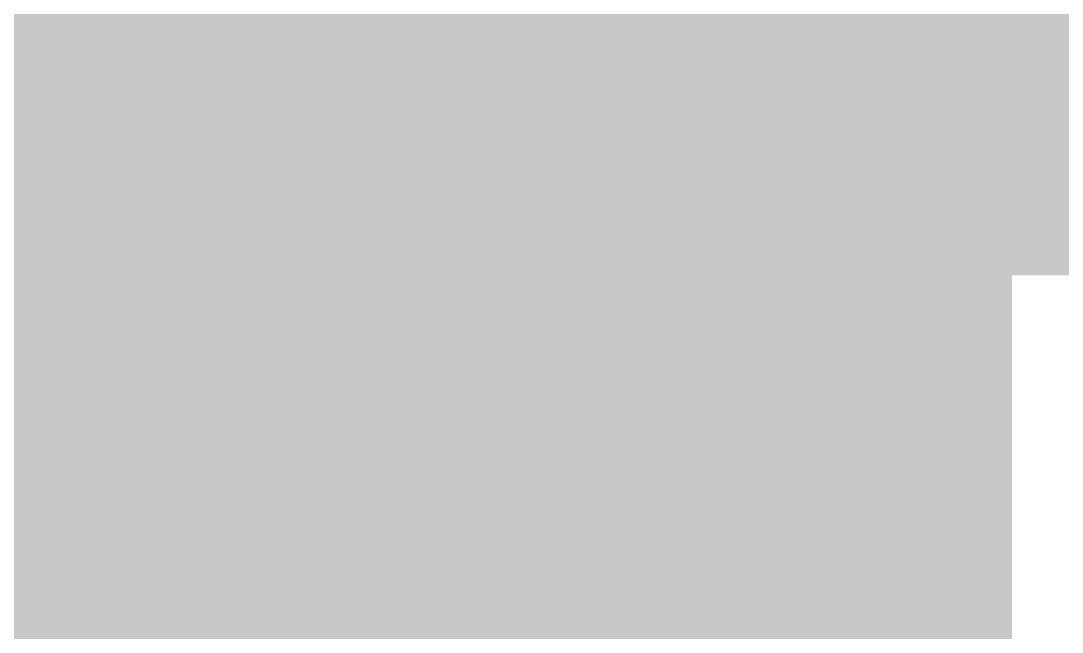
# Model space of a CAD drawing. Extents: x 980 to 1163, y 595 to 881.
# Drawn here: x 1105.56 to 1112.62, y 761.3 to 765.45 of the extents above; entities that cross this region are included whole.
import ezdxf

# ---------------------------------------------------------------- set-up
doc = ezdxf.new("R2010")
doc.units = 0
doc.header["$LTSCALE"] = 10
doc.header["$MEASUREMENT"] = 0
doc.layers.get('0').update_dxf_attribs({"linetype": 'CONTINUOUS'})
for name, color, linetype in [('22-304-2_BOT', 7, 'CONTINUOUS'), ('22-304-2_IN2', 3, 'CONTINUOUS'), ('22-304-2_SMB', 5, 'CONTINUOUS'), ('22-304-2_SPB', 14, 'CONTINUOUS'), ('22-304-2_SSB', 12, 'CONTINUOUS'), ('22-304-2_TOP', 13, 'CONTINUOUS')]:
    doc.layers.add(name, color=color, linetype=linetype)

# ---------------------------------------------------------------- blocks, each defined once
blk = doc.blocks.new('RECTANGLE_49')
blk.add_solid([(1.12522, 1.14935), (1.12522, -1.14935), (-1.12522, 1.14935), (-1.12522, -1.14935)])

msp = doc.modelspace()

# ---------------------------------------------------------------- linework, layer by layer
at = {"layer": '22-304-2_BOT'}
for points, const_width in [([(1110.534822678014, 767.0277044194402), (1107.674782678014, 764.1676644194401)], 0.254), ([(1108.294542678014, 761.0561644194402), (1108.086262678014, 761.2517444194401), (1108.086262678014, 762.9611644194401), (1111.350162678013, 766.2250644194401), (1113.039262678014, 766.2250644194401)], 1.27), ([(1113.674262678014, 762.3261644194401), (1113.420262678014, 762.58016441944), (1113.420262678014, 765.8440644194401), (1113.039262678014, 766.2250644194401)], 1.27), ([(1109.026062678013, 766.0396444194402), (1109.026062678013, 765.51640441944)], 0.254), ([(1108.322482678014, 765.9710644194402), (1108.322482678014, 765.2039844194401)], 0.254), ([(1108.340262678013, 765.9710644194402), (1108.340262678013, 764.8306044194401)], 0.254), ([(1108.568862678014, 765.9710644194402), (1108.568862678014, 765.0592044194401)], 0.254), ([(1108.797462678014, 765.9786844194401), (1108.797462678014, 765.2878044194401)], 0.254), ([(1109.008282678014, 765.5011644194401), (1108.322482678014, 765.5011644194401)], 0.254), ([(1108.779682678014, 765.2725644194401), (1108.322482678014, 765.2725644194401)], 0.254), ([(1108.322482678014, 765.2039844194401), (1105.056042678013, 765.2039844194401)], 0.254), ([(1105.597062678014, 765.2039844194401), (1105.597062678014, 764.0787644194402)], 0.254), ([(1105.825662678013, 765.2039844194401), (1105.825662678013, 763.8019044194401)], 0.254), ([(1106.054262678014, 765.2039844194401), (1106.054262678014, 756.8651644194401)], 0.254), ([(1106.282862678014, 765.2039844194401), (1106.282862678014, 763.8019044194401)], 0.254), ([(1106.511462678013, 765.2039844194401), (1106.511462678013, 764.0787644194402)], 0.254), ([(1106.740062678014, 765.2039844194401), (1106.740062678014, 764.1625844194401)], 0.254), ([(1106.968662678014, 765.2039844194401), (1106.968662678014, 764.1676644194401)], 0.254), ([(1107.197262678013, 765.2039844194401), (1107.197262678013, 764.1676644194401)], 0.254), ([(1107.425862678014, 765.2039844194401), (1107.425862678014, 764.1676644194401)], 0.254), ([(1107.654462678013, 765.2039844194401), (1107.654462678013, 764.1676644194401)], 0.254), ([(1107.883062678014, 765.2039844194401), (1107.883062678014, 764.3734044194401)], 0.254), ([(1108.111662678014, 765.2039844194401), (1108.111662678014, 764.6020044194402)], 0.254), ([(1108.551082678013, 765.0439644194402), (1102.117262678014, 765.0439644194402)], 0.254), ([(1108.322482678014, 764.8153644194401), (1102.117262678014, 764.8153644194401)], 0.254), ([(1111.406042678014, 764.6655044194401), (1109.229262678014, 762.4861844194401)], 0.254), ([(1111.406042678014, 764.6655044194401), (1111.406042678014, 764.5689844194401)], 0.254), ([(1108.093882678013, 764.5867644194401), (1102.117262678014, 764.5867644194401)], 0.254), ([(1111.312062678013, 764.5689844194401), (1111.312062678013, 756.8651644194401)], 0.254), ([(1111.406042678014, 764.5867644194401), (1111.327302678013, 764.5867644194401)], 0.254), ([(1112.277262678014, 764.5689844194401), (1111.406042678014, 764.5689844194401)], 0.254), ([(1111.540662678014, 764.5689844194401), (1111.540662678014, 756.8651644194401)], 0.254), ([(1111.769262678014, 764.5689844194401), (1111.769262678014, 756.8651644194401)], 0.254), ([(1111.997862678013, 764.5689844194401), (1111.997862678013, 756.8651644194401)], 0.254), ([(1112.226462678014, 764.5689844194401), (1112.226462678014, 763.8476244194401)], 0.254), ([(1112.277262678014, 764.5689844194401), (1112.277262678014, 763.8476244194401)], 0.254), ([(1107.865282678014, 764.3581644194401), (1102.117262678014, 764.3581644194401)], 0.254), ([(1111.083462678014, 764.3403844194402), (1111.083462678014, 756.8651644194401)], 0.254), ([(1112.277262678014, 764.3581644194401), (1111.098702678014, 764.3581644194401)], 0.254), ([(1106.610522678013, 764.1295644194402), (1105.498002678014, 764.1295644194402)], 0.254), ([(1107.674782678014, 764.1676644194401), (1106.816262678014, 764.1676644194401)], 0.254), ([(1112.277262678014, 764.1295644194402), (1110.870102678014, 764.1295644194402)], 0.254), ([(1110.854862678013, 764.1117844194401), (1110.854862678013, 756.8651644194401)], 0.254), ([(1106.333662678014, 763.9009644194401), (1105.774862678014, 763.9009644194401)], 0.254), ([(1110.626262678014, 763.8831844194401), (1110.626262678014, 756.8651644194401)], 0.254), ([(1112.277262678014, 763.9009644194401), (1110.641502678013, 763.9009644194401)], 0.254), ([(1112.152802678014, 763.8476244194401), (1112.152802678014, 760.8047044194401)], 0.254), ([(1112.277262678014, 763.8476244194401), (1112.152802678014, 763.8476244194401)], 0.254), ([(1106.249842678013, 763.6723644194401), (1105.858682678014, 763.6723644194401)], 0.254), ([(1110.397662678014, 763.6545844194401), (1110.397662678014, 756.8651644194401)], 0.254), ([(1112.152802678014, 763.6723644194401), (1110.412902678014, 763.6723644194401)], 0.254), ([(1105.863762678013, 763.5961644194401), (1105.863762678013, 758.5161644194401)], 0.254), ([(1106.244762678014, 763.5961644194401), (1106.244762678014, 758.5161644194401)], 0.254), ([(1108.594262678014, 763.5961644194401), (1106.816262678014, 763.5961644194401)], 0.127), ([(1106.816262678014, 763.5961644194401), (1106.816262678014, 758.5161644194401)], 0.127), ([(1108.594262678014, 763.5453644194401), (1106.816262678014, 763.5453644194401)], 0.127), ([(1106.930562678014, 763.5961644194401), (1106.930562678014, 758.5161644194401)], 0.127), ([(1107.044862678013, 763.5961644194401), (1107.044862678013, 758.5161644194401)], 0.127), ([(1107.159162678013, 763.5961644194401), (1107.159162678013, 758.5161644194401)], 0.127), ([(1107.273462678014, 763.5961644194401), (1107.273462678014, 758.5161644194401)], 0.127), ([(1107.387762678014, 763.5961644194401), (1107.387762678014, 758.5161644194401)], 0.127), ([(1107.502062678014, 763.5961644194401), (1107.502062678014, 758.5161644194401)], 0.127), ([(1107.616362678014, 763.5961644194401), (1107.616362678014, 758.5161644194401)], 0.127), ([(1107.730662678013, 763.5961644194401), (1107.730662678013, 758.5161644194401)], 0.127), ([(1107.844962678013, 763.5961644194401), (1107.844962678013, 758.5161644194401)], 0.127), ([(1107.959262678014, 763.5961644194401), (1107.959262678014, 758.5161644194401)], 0.127), ([(1108.073562678014, 763.5961644194401), (1108.073562678014, 758.5161644194401)], 0.127), ([(1108.187862678014, 763.5961644194401), (1108.187862678014, 758.5161644194401)], 0.127), ([(1108.302162678013, 763.5961644194401), (1108.302162678013, 758.5161644194401)], 0.127), ([(1108.416462678013, 763.5961644194401), (1108.416462678013, 758.5161644194401)], 0.127), ([(1108.530762678014, 763.5961644194401), (1108.530762678014, 758.5161644194401)], 0.127), ([(1108.594262678014, 763.5961644194401), (1108.594262678014, 758.5161644194401)], 0.127), ([(1106.244762678014, 763.4437644194401), (1105.863762678013, 763.4437644194401)], 0.254), ([(1110.169062678013, 763.42598441944), (1110.169062678013, 756.8651644194401)], 0.254), ([(1112.152802678014, 763.4437644194401), (1110.184302678014, 763.4437644194401)], 0.254), ([(1108.594262678014, 763.4310644194401), (1106.816262678014, 763.4310644194401)], 0.127), ([(1106.244762678014, 763.2151644194402), (1105.863762678013, 763.2151644194402)], 0.254), ([(1108.594262678014, 763.3167644194401), (1106.816262678014, 763.3167644194401)], 0.127), ([(1112.152802678014, 763.2151644194402), (1109.955702678013, 763.2151644194402)], 0.254), ([(1108.594262678014, 763.2024644194402), (1106.816262678014, 763.2024644194402)], 0.127), ([(1109.940462678014, 763.1973844194401), (1109.940462678014, 756.8651644194401)], 0.254), ([(1108.594262678014, 763.0881644194401), (1106.816262678014, 763.0881644194401)], 0.127), ([(1106.244762678014, 762.9865644194401), (1105.863762678013, 762.9865644194401)], 0.254), ([(1109.711862678014, 762.9687844194401), (1109.711862678014, 756.8651644194401)], 0.254), ([(1112.152802678014, 762.9865644194401), (1109.727102678014, 762.9865644194401)], 0.254), ([(1108.594262678014, 762.9738644194401), (1106.816262678014, 762.9738644194401)], 0.127), ([(1108.594262678014, 762.8595644194402), (1106.816262678014, 762.8595644194402)], 0.127), ([(1106.244762678014, 762.7579644194401), (1105.863762678013, 762.7579644194401)], 0.254), ([(1109.483262678013, 762.7401844194401), (1109.483262678013, 756.8651644194401)], 0.254), ([(1112.152802678014, 762.7579644194401), (1109.498502678013, 762.7579644194401)], 0.254), ([(1108.594262678014, 762.7452644194401), (1106.816262678014, 762.7452644194401)], 0.127), ([(1108.594262678014, 762.6309644194401), (1106.816262678014, 762.6309644194401)], 0.127), ([(1106.244762678014, 762.5293644194401), (1105.863762678013, 762.5293644194401)], 0.254), ([(1109.254662678014, 762.5115844194402), (1109.254662678014, 761.6759244194401)], 0.254), ([(1112.152802678014, 762.5293644194401), (1109.269902678014, 762.5293644194401)], 0.254), ([(1108.594262678014, 762.5166644194401), (1106.816262678014, 762.5166644194401)], 0.127), ([(1109.229262678014, 762.4861844194401), (1109.229262678014, 761.7114844194401)], 0.254), ([(1106.244762678014, 762.3007644194402), (1105.863762678013, 762.3007644194402)], 0.254), ([(1108.594262678014, 762.4023644194401), (1106.816262678014, 762.4023644194401)], 0.127), ([(1112.152802678014, 762.3007644194402), (1109.229262678014, 762.3007644194402)], 0.254), ([(1108.594262678014, 762.2880644194402), (1106.816262678014, 762.2880644194402)], 0.127), ([(1106.244762678014, 762.0721644194401), (1105.863762678013, 762.0721644194401)], 0.254), ([(1108.594262678014, 762.1737644194401), (1106.816262678014, 762.1737644194401)], 0.127), ([(1112.152802678014, 762.0721644194401), (1109.229262678014, 762.0721644194401)], 0.254), ([(1108.594262678014, 762.0594644194401), (1106.816262678014, 762.0594644194401)], 0.127), ([(1108.594262678014, 761.9451644194401), (1106.816262678014, 761.9451644194401)], 0.127), ([(1106.244762678014, 761.8435644194401), (1105.863762678013, 761.8435644194401)], 0.254), ([(1112.152802678014, 761.8435644194401), (1109.229262678014, 761.8435644194401)], 0.254), ([(1108.594262678014, 761.8308644194401), (1106.816262678014, 761.8308644194401)], 0.127), ([(1108.594262678014, 761.7165644194401), (1106.816262678014, 761.7165644194401)], 0.127), ([(1106.244762678014, 761.6149644194401), (1105.863762678013, 761.6149644194401)], 0.254), ([(1112.152802678014, 761.6149644194401), (1109.290222678014, 761.6149644194401)], 0.254), ([(1108.594262678014, 761.6022644194401), (1106.816262678014, 761.6022644194401)], 0.127), ([(1106.244762678014, 761.3863644194402), (1105.863762678013, 761.3863644194402)], 0.254), ([(1108.594262678014, 761.4879644194401), (1106.816262678014, 761.4879644194401)], 0.127), ([(1112.152802678014, 761.3863644194402), (1109.386742678013, 761.3863644194402)], 0.254), ([(1108.594262678014, 761.3736644194402), (1106.816262678014, 761.3736644194402)], 0.127), ([(1108.594262678014, 761.2593644194401), (1106.816262678014, 761.2593644194401)], 0.127)]:
    msp.add_lwpolyline(points, dxfattribs=dict(at, const_width=const_width))
at = {"layer": '22-304-2_BOT', "const_width": 0.254}
for points in [[(1105.863762678013, 763.5961644194401, 0.4142136), (1105.292262678013, 764.1676644194401)], [(1106.816262678014, 764.1676644194401, 0.4142136), (1106.244762678014, 763.5961644194401)], [(1109.437542678014, 761.0536244194401, 0.1545311), (1109.229250678014, 761.7114744194402)]]:
    msp.add_lwpolyline(points, format="xyb", dxfattribs=at)
at = {"layer": '22-304-2_IN2', "const_width": 0.254}
for points in [[(1109.711862678014, 816.4281644194401), (1109.711862678014, 733.9518244194401)], [(1109.940462678014, 816.4281644194401), (1109.940462678014, 733.9518244194401)], [(1110.169062678013, 816.4281644194401), (1110.169062678013, 733.9518244194401)], [(1110.397662678014, 816.4281644194401), (1110.397662678014, 733.9518244194401)], [(1110.626262678014, 816.4281644194401), (1110.626262678014, 733.9518244194401)], [(1110.854862678013, 816.4281644194401), (1110.854862678013, 733.9518244194401)], [(1109.483262678013, 816.2402044194401), (1109.483262678013, 733.9518244194401)], [(1109.254662678014, 815.8007844194401), (1109.254662678014, 733.9518244194401)], [(1109.026062678013, 815.4705844194401), (1109.026062678013, 733.9518244194401)], [(1108.797462678014, 801.7393444194402), (1108.797462678014, 733.9518244194401)], [(1108.568862678014, 801.5056644194401), (1108.568862678014, 733.9518244194401)], [(1108.340262678013, 801.3786644194402), (1108.340262678013, 733.9518244194401)], [(1111.083462678014, 796.6237844194401), (1111.083462678014, 733.9518244194401)], [(1112.683662678013, 796.5933044194401), (1112.683662678013, 763.9670044194402)], [(1111.312062678013, 796.40788441944), (1111.312062678013, 733.9518244194401)], [(1112.455062678014, 796.3901044194401), (1112.455062678014, 763.9670044194402)], [(1111.540662678014, 796.2885044194402), (1111.540662678014, 733.9518244194401)], [(1111.769262678014, 796.2326244194401), (1111.769262678014, 733.9518244194401)], [(1111.997862678013, 796.2300844194401), (1111.997862678013, 733.9518244194401)], [(1112.226462678014, 796.2783444194401), (1112.226462678014, 763.9670044194402)], [(1108.111662678014, 795.0058044194401), (1108.111662678014, 733.9518244194401)], [(1106.511462678013, 794.7086244194402), (1106.511462678013, 733.9518244194401)], [(1107.883062678014, 794.7086244194402), (1107.883062678014, 733.9518244194401)], [(1106.740062678014, 794.5536844194401), (1106.740062678014, 733.9518244194401)], [(1107.654462678013, 794.5536844194401), (1107.654462678013, 733.9518244194401)], [(1106.968662678014, 794.4724044194402), (1106.968662678014, 733.9518244194401)], [(1107.425862678014, 794.4724044194402), (1107.425862678014, 733.9518244194401)], [(1107.197262678013, 794.4470044194401), (1107.197262678013, 733.9518244194401)], [(1106.282862678014, 775.9964444194401), (1106.282862678014, 733.9518244194401)], [(1106.054262678014, 775.7424444194401), (1106.054262678014, 733.9518244194401)], [(1105.825662678013, 775.6078244194401), (1105.825662678013, 733.9518244194401)], [(1105.597062678014, 775.5392444194401), (1105.597062678014, 733.9518244194401)], [(1121.022482678014, 765.5011644194401), (1099.061642678014, 765.5011644194401)], [(1120.509402678013, 765.2725644194401), (1099.061642678014, 765.2725644194401)], [(1120.306202678014, 765.0439644194402), (1099.061642678014, 765.0439644194402)], [(1120.194442678014, 764.8153644194401), (1099.061642678014, 764.8153644194401)], [(1120.146182678013, 764.5867644194401), (1099.061642678014, 764.5867644194401)], [(1120.148722678014, 764.3581644194401), (1099.061642678014, 764.3581644194401)], [(1120.204602678014, 764.1295644194402), (1099.061642678014, 764.1295644194402)], [(1115.315102678014, 763.9670044194402), (1112.033422678013, 763.9670044194402), (1112.033422678013, 760.6853244194401)], [(1112.033422678013, 763.9009644194401), (1099.061642678014, 763.9009644194401)], [(1112.033422678013, 763.6723644194401), (1099.061642678014, 763.6723644194401)], [(1112.033422678013, 763.4437644194401), (1099.061642678014, 763.4437644194401)], [(1112.033422678013, 763.2151644194402), (1099.061642678014, 763.2151644194402)], [(1112.033422678013, 762.9865644194401), (1099.061642678014, 762.9865644194401)], [(1112.033422678013, 762.7579644194401), (1099.061642678014, 762.7579644194401)], [(1112.033422678013, 762.5293644194401), (1099.061642678014, 762.5293644194401)], [(1112.033422678013, 762.3007644194402), (1099.061642678014, 762.3007644194402)], [(1112.033422678013, 762.0721644194401), (1099.061642678014, 762.0721644194401)], [(1112.033422678013, 761.8435644194401), (1099.061642678014, 761.8435644194401)], [(1112.033422678013, 761.6149644194401), (1099.061642678014, 761.6149644194401)], [(1112.033422678013, 761.3863644194402), (1099.061642678014, 761.3863644194402)]]:
    msp.add_lwpolyline(points, dxfattribs=at)
at = {"layer": '22-304-2_SMB', "const_width": 0.127}
for points in [[(1108.335182678014, 763.5377444194401), (1106.963582678014, 763.5377444194401), (1106.963582678014, 762.8519444194401), (1106.988982678014, 762.8265444194401)], [(1107.065182678014, 763.5377444194401), (1107.065182678014, 762.7859044194402)], [(1107.179482678014, 763.5377444194401), (1107.179482678014, 762.7173244194402)], [(1107.293782678013, 763.5377444194401), (1107.293782678013, 762.6360444194402)], [(1107.408082678013, 763.5377444194401), (1107.408082678013, 762.5446044194401)], [(1107.522382678014, 763.5377444194401), (1107.522382678014, 762.4353844194401)], [(1107.636682678014, 763.5377444194401), (1107.636682678014, 762.3083844194401)], [(1107.750982678014, 763.5377444194401), (1107.750982678014, 762.1534444194401)], [(1107.865282678014, 763.5377444194401), (1107.865282678014, 761.95786441944)], [(1107.979582678013, 763.5377444194401), (1107.979582678013, 761.6860844194401)], [(1108.093882678013, 763.5377444194401), (1108.093882678013, 758.5593444194401)], [(1108.208182678014, 763.5377444194401), (1108.208182678014, 758.5593444194401)], [(1108.322482678014, 763.5377444194401), (1108.322482678014, 758.5593444194401)], [(1108.340262678013, 763.5377444194401), (1108.335182678014, 763.5376804194401)], [(1108.436782678014, 763.5098044194401), (1108.436782678014, 758.5847444194401)], [(1108.495202678014, 763.4615444194401), (1106.963582678014, 763.4615444194401)], [(1108.538382678013, 763.3472444194401), (1106.963582678014, 763.3472444194401)], [(1108.538382678013, 763.3370844194401), (1108.538382678013, 763.3345444194401)], [(1108.538382678013, 763.3345444194401), (1108.538382678013, 758.7625444194401)], [(1108.538382678013, 763.2329444194402), (1106.963582678014, 763.2329444194402)], [(1108.538382678013, 763.1186444194401), (1106.963582678014, 763.1186444194401)], [(1108.538382678013, 763.0043444194401), (1106.963582678014, 763.0043444194401)], [(1108.538382678013, 762.8900444194401), (1106.963582678014, 762.8900444194401)], [(1108.538382678013, 762.7757444194401), (1107.085502678014, 762.7757444194401)], [(1108.538382678013, 762.6614444194402), (1107.263302678014, 762.6614444194402)], [(1108.538382678013, 762.5471444194401), (1107.408082678013, 762.5471444194401)], [(1108.538382678013, 762.4328444194401), (1107.527462678014, 762.4328444194401)], [(1108.538382678013, 762.3185444194401), (1107.629062678013, 762.3185444194401)], [(1108.538382678013, 762.2042444194401), (1107.717962678013, 762.2042444194401)], [(1108.538382678013, 762.0899444194401), (1107.791622678013, 762.0899444194401)], [(1108.538382678013, 761.9756444194401), (1107.857662678014, 761.9756444194401)], [(1108.538382678013, 761.8613444194401), (1107.913542678014, 761.8613444194401)], [(1108.538382678013, 761.7470444194402), (1107.959262678014, 761.7470444194402)], [(1108.538382678013, 761.6327444194401), (1107.997362678014, 761.6327444194401)], [(1108.538382678013, 761.5184444194401), (1108.027842678013, 761.5184444194401)], [(1108.538382678013, 761.4041444194402), (1108.050702678014, 761.4041444194402)], [(1108.538382678013, 761.2898444194401), (1108.068482678013, 761.2898444194401)]]:
    msp.add_lwpolyline(points, dxfattribs=at)
for points in [[(1108.538382678013, 763.3370844194401, 0.4142136), (1108.340262678013, 763.5352044194401)], [(1108.081182678014, 761.0612444194401, 0.2848582), (1106.988982678014, 762.8265444194401)]]:
    msp.add_lwpolyline(points, format="xyb", dxfattribs=at)
at = {"layer": '22-304-2_SPB', "const_width": 0.127}
for points in [[(1108.335182678014, 763.5377444194401), (1106.963582678014, 763.5377444194401), (1106.963582678014, 762.8519444194401), (1106.988982678014, 762.8265444194401)], [(1107.065182678014, 763.5377444194401), (1107.065182678014, 762.7859044194402)], [(1107.179482678014, 763.5377444194401), (1107.179482678014, 762.7173244194402)], [(1107.293782678013, 763.5377444194401), (1107.293782678013, 762.6360444194402)], [(1107.408082678013, 763.5377444194401), (1107.408082678013, 762.5446044194401)], [(1107.522382678014, 763.5377444194401), (1107.522382678014, 762.4353844194401)], [(1107.636682678014, 763.5377444194401), (1107.636682678014, 762.3083844194401)], [(1107.750982678014, 763.5377444194401), (1107.750982678014, 762.1534444194401)], [(1107.865282678014, 763.5377444194401), (1107.865282678014, 761.95786441944)], [(1107.979582678013, 763.5377444194401), (1107.979582678013, 761.6860844194401)], [(1108.093882678013, 763.5377444194401), (1108.093882678013, 758.5593444194401)], [(1108.208182678014, 763.5377444194401), (1108.208182678014, 758.5593444194401)], [(1108.322482678014, 763.5377444194401), (1108.322482678014, 758.5593444194401)], [(1108.340262678013, 763.5377444194401), (1108.335182678014, 763.5376804194401)], [(1108.436782678014, 763.5098044194401), (1108.436782678014, 758.5847444194401)], [(1108.495202678014, 763.4615444194401), (1106.963582678014, 763.4615444194401)], [(1108.538382678013, 763.3472444194401), (1106.963582678014, 763.3472444194401)], [(1108.538382678013, 763.3370844194401), (1108.538382678013, 763.3345444194401)], [(1108.538382678013, 763.3345444194401), (1108.538382678013, 758.7625444194401)], [(1108.538382678013, 763.2329444194402), (1106.963582678014, 763.2329444194402)], [(1108.538382678013, 763.1186444194401), (1106.963582678014, 763.1186444194401)], [(1108.538382678013, 763.0043444194401), (1106.963582678014, 763.0043444194401)], [(1108.538382678013, 762.8900444194401), (1106.963582678014, 762.8900444194401)], [(1108.538382678013, 762.7757444194401), (1107.085502678014, 762.7757444194401)], [(1108.538382678013, 762.6614444194402), (1107.263302678014, 762.6614444194402)], [(1108.538382678013, 762.5471444194401), (1107.408082678013, 762.5471444194401)], [(1108.538382678013, 762.4328444194401), (1107.527462678014, 762.4328444194401)], [(1108.538382678013, 762.3185444194401), (1107.629062678013, 762.3185444194401)], [(1108.538382678013, 762.2042444194401), (1107.717962678013, 762.2042444194401)], [(1108.538382678013, 762.0899444194401), (1107.791622678013, 762.0899444194401)], [(1108.538382678013, 761.9756444194401), (1107.857662678014, 761.9756444194401)], [(1108.538382678013, 761.8613444194401), (1107.913542678014, 761.8613444194401)], [(1108.538382678013, 761.7470444194402), (1107.959262678014, 761.7470444194402)], [(1108.538382678013, 761.6327444194401), (1107.997362678014, 761.6327444194401)], [(1108.538382678013, 761.5184444194401), (1108.027842678013, 761.5184444194401)], [(1108.538382678013, 761.4041444194402), (1108.050702678014, 761.4041444194402)], [(1108.538382678013, 761.2898444194401), (1108.068482678013, 761.2898444194401)]]:
    msp.add_lwpolyline(points, dxfattribs=at)
for points in [[(1108.538382678013, 763.3370844194401, 0.4142136), (1108.340262678013, 763.5352044194401)], [(1108.081182678014, 761.0612444194401, 0.2848582), (1106.988982678014, 762.8265444194401)]]:
    msp.add_lwpolyline(points, format="xyb", dxfattribs=at)
at = {"layer": '22-304-2_SSB'}
for points, const_width in [([(1111.538122678013, 765.3005044194401, 0.4142136), (1111.413662678013, 765.1760444194401)], 0.1524), ([(1111.662582678013, 765.1760444194401, 0.4142136), (1111.538122678013, 765.3005044194401)], 0.1524), ([(1111.413662678013, 765.1760444194401, 0.4142136), (1111.538122678013, 765.0515844194401)], 0.1524), ([(1111.538122678013, 765.0515844194401, 0.4142136), (1111.662582678013, 765.1760444194401)], 0.1524), ([(1111.134262678014, 763.9974844194401, 0.4142136), (1110.732942678014, 763.5961644194401)], 0.254), ([(1111.535582678013, 763.5961644194401, 0.4142136), (1111.134262678014, 763.9974844194401)], 0.254), ([(1110.732942678014, 763.5961644194401, 0.4142136), (1111.134262678014, 763.1948444194401)], 0.254), ([(1111.134262678014, 763.1948444194401, 0.4142136), (1111.535582678013, 763.5961644194401)], 0.254), ([(1106.049182678013, 763.5428244194401, 0.1222353), (1104.888896678013, 763.2548664194401)], 0.1524), ([(1108.553622678014, 763.3269244194402, 0.4142136), (1108.327562678013, 763.5529844194401)], 0.1524), ([(1108.543462678014, 763.3294644194401, 0.410772), (1108.327562678013, 763.5428244194401)], 0.1524), ([(1106.049182678013, 763.5098044194401, 0.122193), (1104.903508678014, 763.2255744194401)], 0.1524), ([(1108.500282678013, 763.3269244194402, 0.3928763), (1108.340262678013, 763.4996444194401)], 0.1524), ([(1108.510442678014, 763.3396244194402, 0.3702317), (1108.342802678014, 763.5098044194401)], 0.1524), ([(1106.051722678013, 763.2735844194401, 0.1659821), (1104.694260678014, 762.8101884194401)], 0.1524), ([(1108.274222678014, 761.0536244194401, 0.4142136), (1106.051722678013, 763.2761244194401)], 0.1524), ([(1106.054262678014, 763.2405644194401, 0.162099), (1104.743316678014, 762.8040904194402)], 0.1524), ([(1108.241202678013, 761.0536244194401, 0.4142136), (1106.054262678014, 763.2405644194401)], 0.1524), ([(1108.131982678014, 762.0442244194401, 0.1677032), (1107.072440678013, 763.1179164194401)], 0.1524), ([(1108.162462678014, 762.0594644194401, 0.1655131), (1107.105446678014, 763.1382184194401)], 0.1524)]:
    msp.add_lwpolyline(points, format="xyb", dxfattribs=dict(at, const_width=const_width))
for points, const_width in [([(1111.515262678014, 765.2979644194402), (1111.515262678014, 765.0541244194401)], 0.1524), ([(1111.588922678014, 765.2903444194401), (1111.489862678014, 765.2903444194401)], 0.1524), ([(1111.652422678014, 765.2243044194402), (1111.652422678014, 765.1252444194402)], 0.1524), ([(1111.660042678013, 765.1531844194401), (1111.416202678014, 765.1531844194401)], 0.1524), ([(1122.208662678014, 756.6314844194401), (1122.213742678014, 764.3251444194401), (1122.208662678014, 764.6248644194401), (1110.214782678014, 764.6248644194401), (1110.214782678014, 756.6314844194401), (1122.208662678014, 756.6314844194401)], 0.254), ([(1111.246022678014, 763.9822444194401), (1111.022502678014, 763.9822444194401)], 0.254), ([(1111.063142678013, 763.9898644194401), (1111.063142678013, 763.1999244194401)], 0.254), ([(1111.291742678014, 763.9644644194401), (1111.291742678014, 763.2253244194401)], 0.254), ([(1103.252642678013, 763.9009644194401), (1108.916842678014, 763.9009644194401), (1108.916842678014, 758.2621644194401), (1103.252642678013, 758.2621644194401), (1103.252642678013, 763.9009644194401)], 0.127), ([(1110.834542678014, 763.8628644194401), (1110.834542678014, 763.3294644194401)], 0.254), ([(1111.502562678013, 763.7536444194401), (1110.763422678014, 763.7536444194401)], 0.254), ([(1111.520342678014, 763.7079244194401), (1111.520342678014, 763.4844044194401)], 0.254), ([(1108.327562678013, 763.5529844194401), (1104.619162678013, 763.5529844194401), (1104.619162678013, 763.4996444194401), (1108.340262678013, 763.4996444194401)], 0.1524), ([(1106.051722678013, 763.5428244194401), (1106.051722678013, 763.5098044194401), (1106.049182678013, 763.5098044194401)], 0.1524), ([(1107.072802678013, 763.1186444194401), (1107.072802678013, 763.5428244194401), (1108.327562678013, 763.5428244194401)], 0.1524), ([(1108.327562678013, 763.5529844194401), (1108.327562678013, 763.5428244194401)], 0.1524), ([(1111.527962678014, 763.5250444194401), (1110.738022678014, 763.5250444194401)], 0.254), ([(1108.342802678014, 763.5098044194401), (1107.105822678014, 763.5098044194401), (1107.105822678014, 763.1389644194401)], 0.1524), ([(1108.543462678014, 763.3294644194401), (1108.543462678014, 762.0366044194401), (1108.147222678014, 762.0366044194401), (1108.147222678014, 762.0696244194401), (1108.510442678014, 762.0696244194401), (1108.510442678014, 763.3396244194402)], 0.1524), ([(1108.500282678013, 763.3269244194402), (1108.500282678013, 759.6185244194401), (1108.553622678014, 759.6185244194401), (1108.553622678014, 763.3269244194402)], 0.1524), ([(1111.400962678013, 763.2964444194401), (1110.867562678014, 763.2964444194401)], 0.254), ([(1108.162462678014, 762.0594644194401), (1108.131982678014, 762.0442244194401)], 0.1524)]:
    msp.add_lwpolyline(points, dxfattribs=dict(at, const_width=const_width))
at = {"layer": '22-304-2_TOP', "const_width": 0.254}
for points in [[(1119.440062678013, 765.0439644194402), (1096.910262678014, 765.0439644194402)], [(1119.427362678014, 765.0566644194402), (1100.974262678013, 765.0566644194402)], [(1105.597062678014, 765.0566644194402), (1105.597062678014, 734.9983044194402)], [(1105.825662678013, 765.0566644194402), (1105.825662678013, 734.4903044194401)], [(1106.054262678014, 765.0566644194402), (1106.054262678014, 733.7156044194401)], [(1106.282862678014, 765.0566644194402), (1106.282862678014, 728.1631644194401)], [(1106.511462678013, 765.0566644194402), (1106.511462678013, 728.1631644194401)], [(1106.740062678014, 765.0566644194402), (1106.740062678014, 728.1631644194401)], [(1106.968662678014, 765.0566644194402), (1106.968662678014, 728.1631644194401)], [(1107.197262678013, 765.0566644194402), (1107.197262678013, 728.1631644194401)], [(1107.425862678014, 765.0566644194402), (1107.425862678014, 728.1631644194401)], [(1107.654462678013, 765.0566644194402), (1107.654462678013, 728.1631644194401)], [(1107.883062678014, 765.0566644194402), (1107.883062678014, 728.1631644194401)], [(1108.111662678014, 765.0566644194402), (1108.111662678014, 728.1631644194401)], [(1108.340262678013, 765.0566644194402), (1108.340262678013, 728.1631644194401)], [(1108.568862678014, 765.0566644194402), (1108.568862678014, 731.3584844194402)], [(1108.797462678014, 765.0566644194402), (1108.797462678014, 731.3584844194402)], [(1109.026062678013, 765.0566644194402), (1109.026062678013, 731.3584844194402)], [(1109.254662678014, 765.0566644194402), (1109.254662678014, 731.3584844194402)], [(1109.483262678013, 765.0566644194402), (1109.483262678013, 731.3584844194402)], [(1109.711862678014, 765.0566644194402), (1109.711862678014, 731.3584844194402)], [(1109.940462678014, 765.0566644194402), (1109.940462678014, 731.3584844194402)], [(1110.169062678013, 765.0566644194402), (1110.169062678013, 731.3584844194402)], [(1110.397662678014, 765.0566644194402), (1110.397662678014, 731.3584844194402)], [(1110.626262678014, 765.0566644194402), (1110.626262678014, 731.3584844194402)], [(1110.854862678013, 765.0566644194402), (1110.854862678013, 731.3584844194402)], [(1111.083462678014, 765.0566644194402), (1111.083462678014, 731.3584844194402)], [(1111.312062678013, 765.0566644194402), (1111.312062678013, 731.3584844194402)], [(1111.540662678014, 765.0566644194402), (1111.540662678014, 731.3584844194402)], [(1111.769262678014, 765.0566644194402), (1111.769262678014, 731.3584844194402)], [(1111.997862678013, 765.0566644194402), (1111.997862678013, 731.3584844194402)], [(1112.226462678014, 765.0566644194402), (1112.226462678014, 763.8476244194401)], [(1112.455062678014, 765.0566644194402), (1112.455062678014, 763.8476244194401)], [(1112.683662678013, 765.0566644194402), (1112.683662678013, 763.8476244194401)], [(1119.668662678014, 764.8153644194401), (1096.910262678014, 764.8153644194401)], [(1119.897262678013, 764.5867644194401), (1096.910262678014, 764.5867644194401)], [(1120.125862678014, 764.3581644194401), (1096.910262678014, 764.3581644194401)], [(1120.331602678013, 764.1295644194402), (1096.910262678014, 764.1295644194402)], [(1120.471302678013, 763.9009644194401), (1096.910262678014, 763.9009644194401)], [(1115.195722678013, 763.8476244194401), (1112.152802678014, 763.8476244194401), (1112.152802678014, 760.8047044194401)], [(1112.152802678014, 763.6723644194401), (1096.910262678014, 763.6723644194401)], [(1112.152802678014, 763.4437644194401), (1096.910262678014, 763.4437644194401)], [(1112.152802678014, 763.2151644194402), (1096.910262678014, 763.2151644194402)], [(1112.152802678014, 762.9865644194401), (1096.910262678014, 762.9865644194401)], [(1112.152802678014, 762.7579644194401), (1096.910262678014, 762.7579644194401)], [(1112.152802678014, 762.5293644194401), (1096.910262678014, 762.5293644194401)], [(1112.152802678014, 762.3007644194402), (1096.910262678014, 762.3007644194402)], [(1112.152802678014, 762.0721644194401), (1096.910262678014, 762.0721644194401)], [(1112.152802678014, 761.8435644194401), (1096.910262678014, 761.8435644194401)], [(1112.152802678014, 761.6149644194401), (1096.910262678014, 761.6149644194401)], [(1112.152802678014, 761.3863644194402), (1096.910262678014, 761.3863644194402)]]:
    msp.add_lwpolyline(points, dxfattribs=at)

# ---------------------------------------------------------------- block references
at = {"layer": '22-304-2_BOT'}
msp.add_blockref('RECTANGLE_49', (1113.039262678014, 766.2250644194401), dxfattribs=at)
at = {"layer": '22-304-2_SMB'}
msp.add_blockref('RECTANGLE_49', (1113.039262678014, 766.2250644194401), dxfattribs=at)
at = {"layer": '22-304-2_SPB'}
msp.add_blockref('RECTANGLE_49', (1113.039262678014, 766.2250644194401), dxfattribs=at)

doc.saveas('drawing.dxf')
